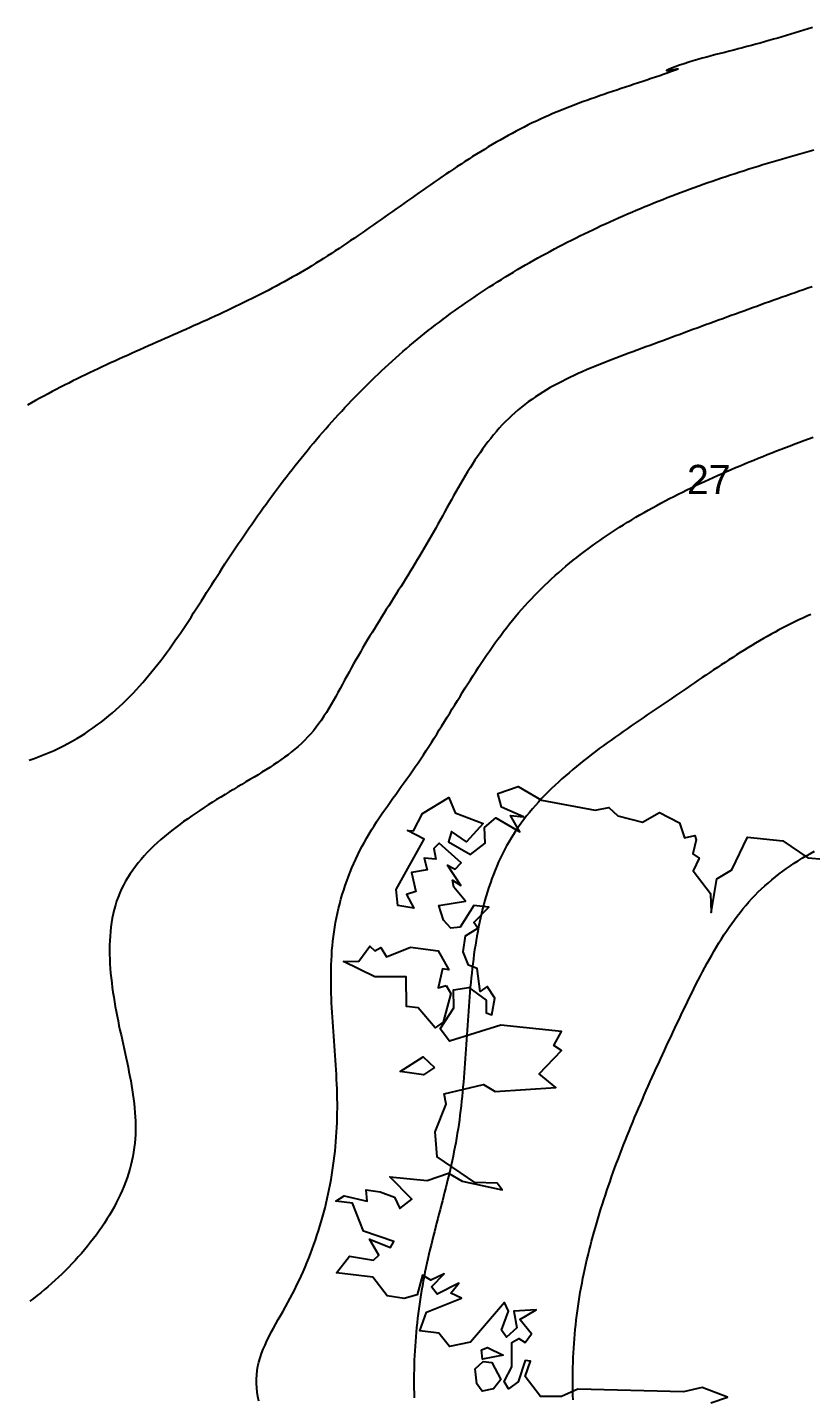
# Model space of a CAD drawing. Header units: metres. Extents: x -206260 to 760000, y -120000 to 1300000.
# Drawn here: x -206260 to -45639, y 396300 to 677295 of the extents above; entities that cross this region are included whole.
import ezdxf
from ezdxf.enums import TextEntityAlignment as Align

# ---------------------------------------------------------------- set-up
doc = ezdxf.new("R2010")
doc.units = ezdxf.units.M
for name, color, linetype in [('COASTLINE', 9, 'Continuous'), ('ISO_HALF', 8, 'Continuous'), ('ISO_LABELS', 7, 'Continuous'), ('ISO_WHOLE', 7, 'Continuous')]:
    doc.layers.add(name, color=color, linetype=linetype)

msp = doc.modelspace()

# ---------------------------------------------------------------- linework, layer by layer
at = {"layer": 'COASTLINE'}
msp.add_lwpolyline([(-66100, 395200), (-62700, 396400), (-67900, 398400), (-71700, 397500), (-93400, 398000), (-96700, 396500), (-101000, 396500), (-104200, 400600), (-103100, 403800), (-104200, 403900), (-105600, 399500), (-107600, 398100), (-108500, 399600), (-106900, 402600), (-106900, 407600), (-105500, 408400), (-104200, 407600), (-102900, 409400), (-105300, 412300), (-101900, 414300), (-106500, 414000), (-105900, 410600), (-108000, 408700), (-109000, 410100), (-107600, 414000), (-108400, 415800), (-115400, 407700), (-119700, 406800), (-121900, 409500), (-125800, 410000), (-124400, 413800), (-117200, 416700), (-119400, 417700), (-117800, 419800), (-122200, 417500), (-123400, 419000), (-120800, 421700), (-123500, 420400), (-125200, 421400), (-126300, 417400), (-129000, 416600), (-132500, 417200), (-135400, 421000), (-142900, 421900), (-140200, 425300), (-135300, 424500), (-134200, 425500), (-136100, 428800), (-131800, 427100), (-131100, 428300), (-137300, 430400), (-139600, 436200), (-143000, 436600), (-141300, 437700), (-136600, 436600), (-136800, 438900), (-133900, 438500), (-131000, 437400), (-129900, 435100), (-127400, 437000), (-131900, 441600), (-124300, 440800), (-119900, 442300), (-117100, 440700), (-108900, 438900), (-109900, 440300), (-114500, 440400), (-122200, 445700), (-122600, 450800), (-120400, 456500), (-120800, 458600), (-112700, 460500), (-110300, 459100), (-97900, 459900), (-101300, 462700), (-96700, 467500), (-98300, 468500), (-96700, 471400), (-109200, 472700), (-119700, 469400), (-121600, 471900), (-118800, 476200), (-118900, 479900), (-115700, 480400), (-112200, 477800), (-112200, 475200), (-111000, 474800), (-110400, 478200), (-112000, 480600), (-113400, 479600), (-114000, 484300), (-115800, 485000), (-116900, 487700), (-116400, 491000), (-113900, 492600), (-114700, 493700), (-111600, 496900), (-114700, 497200), (-117500, 492800), (-119400, 492600), (-120900, 494200), (-121900, 497200), (-116400, 498100), (-118800, 501000), (-119100, 502400), (-117400, 501300), (-120100, 505500), (-118500, 504700), (-117300, 506000), (-121800, 510000), (-122900, 508900), (-122500, 506700), (-124900, 506900), (-124300, 504500), (-127500, 504000), (-126600, 500100), (-128500, 499500), (-127000, 496700), (-130300, 497200), (-130600, 500500), (-124900, 510800), (-128300, 512600), (-127100, 512500), (-125200, 516100), (-119800, 519400), (-118500, 516200), (-112800, 514000), (-116200, 510300), (-119300, 512400), (-119900, 510300), (-115400, 507700), (-112400, 510000), (-112500, 513200), (-110200, 515200), (-105300, 512300), (-107200, 515700), (-104500, 515400), (-109000, 517400), (-109800, 520200), (-105600, 521600), (-100800, 518800), (-89800, 516800), (-87000, 517300), (-85200, 515600), (-80100, 514300), (-76600, 516300), (-72500, 514200), (-71500, 511100), (-69400, 511600), (-69100, 510700), (-69800, 507800), (-68500, 506900), (-69700, 504300), (-66200, 499700), (-66000, 495800), (-64900, 502700), (-61800, 504500), (-58600, 511200), (-51300, 510500), (-46200, 507000), (-43000, 506700)], dxfattribs=at)
for points in [[(-120400, 480800), (-119400, 479200), (-121000, 473300), (-122600, 472100), (-126100, 476200), (-128500, 476500), (-128600, 482600), (-135000, 482600), (-141400, 485700), (-138300, 485800), (-136000, 488900), (-135000, 487900), (-133800, 488600), (-132600, 486700), (-127700, 488700), (-122000, 487900), (-119800, 484000), (-121100, 484200), (-122000, 480300), (-120400, 480800)], [(-122800, 464000), (-125000, 462500), (-129800, 463200), (-125100, 466200), (-122800, 464000)], [(-113100, 406100), (-111900, 406600), (-108700, 405000), (-112900, 404200), (-113100, 406100)], [(-110700, 398100), (-113000, 397600), (-114100, 399100), (-114400, 402200), (-112800, 403700), (-111000, 403500), (-109200, 400000), (-110700, 398100)]]:
    msp.add_lwpolyline(points, close=True, dxfattribs=at)
at = {"layer": 'ISO_HALF'}
for points in [[(-45249.1, 677295.1), (-46137.2, 677018), (-47025.9, 676741.8), (-47915.3, 676466.9), (-48805.6, 676193.5), (-49696.9, 675921.7), (-50589.2, 675651.9), (-51482.7, 675384.2), (-52377.4, 675118.8), (-53273.4, 674856.1), (-54171, 674596.1), (-55070, 674339.1), (-55970.8, 674085.3), (-56873.3, 673835), (-57777.6, 673588.4), (-58683.9, 673345.6), (-59592.3, 673107), (-60502.8, 672872.2), (-61415.3, 672640), (-62329.7, 672408.8), (-63246.1, 672177.3), (-64164.3, 671944.2), (-65084.1, 671707.8), (-66005.7, 671467), (-66928.8, 671220.1), (-67853.4, 670965.8), (-68779.4, 670702.8), (-69706.8, 670429.5), (-70635.4, 670144.5), (-71565.2, 669846.5), (-72495.1, 669534.4), (-73390.9, 669219.5), (-74178.6, 668928.2), (-74781.6, 668687.7), (-75125.4, 668524.5), (-75193.4, 668446.1), (-75041.3, 668435.6), (-74729.4, 668474.9), (-74318.2, 668545.8), (-73867.9, 668629.9), (-73439, 668709.2), (-73091.6, 668765.2), (-72886.2, 668780), (-72882.9, 668735.1), (-73112.8, 668621.4), (-73545.6, 668448.2), (-74143.4, 668226.9), (-74868.3, 667969.3), (-75682.1, 667687.1), (-76547, 667391.8), (-77427.1, 667094.4), (-78308.4, 666798.9), (-79190.6, 666504.9), (-80073.6, 666212.1), (-80957.1, 665920.1), (-81841.1, 665628.4), (-82725.2, 665336.6), (-83609.4, 665044.4), (-84493.4, 664751.3), (-85377.1, 664457), (-86260.3, 664161.1), (-87142.8, 663863.1), (-88024.4, 663562.6), (-88905, 663259.3), (-89784.4, 662952.8), (-90662.4, 662642.6), (-91538.8, 662328.4), (-92413.5, 662009.7), (-93286.2, 661686.2), (-94156.8, 661357.5), (-95025.1, 661023.2), (-95891, 660682.8), (-96754.2, 660335.9), (-97614.5, 659982.3), (-98471.9, 659621.4), (-99326.1, 659252.9), (-100176.9, 658876.3), (-101024.2, 658491.3), (-101867.9, 658097.7), (-102707.9, 657695.4), (-103544.4, 657284.9), (-104377.5, 656866.2), (-105207.3, 656439.7), (-106033.9, 656005.6), (-106857.4, 655564.2), (-107677.9, 655115.6), (-108495.5, 654660.2), (-109310.3, 654198.1), (-110122.4, 653729.6), (-110931.9, 653255), (-111738.9, 652774.4), (-112543.5, 652288.2), (-113345.8, 651796.5), (-114146, 651299.6), (-114944, 650797.8), (-115740, 650291.3), (-116534.2, 649780.2), (-117326.5, 649265), (-118117.2, 648745.7), (-118906.2, 648222.7), (-119693.8, 647696.2), (-120480, 647166.4), (-121264.9, 646633.6), (-122048.7, 646097.9), (-122831.3, 645559.8), (-123612.9, 645019.3), (-124393.7, 644476.7), (-125173.7, 643932.3), (-125953, 643386.3), (-126731.7, 642839), (-127510, 642290.5), (-128287.9, 641741.2), (-129065.5, 641191.2), (-129842.9, 640640.9), (-130620.2, 640090.4), (-131397.6, 639539.9), (-132175.1, 638989.9), (-132952.8, 638440.4), (-133730.8, 637891.7), (-134509.3, 637344), (-135288.3, 636797.7), (-136067.9, 636252.8), (-136848.3, 635709.8), (-137629.5, 635168.7), (-138411.6, 634629.9), (-139194.7, 634093.7), (-139979, 633560.1), (-140764.6, 633029.5), (-141551.4, 632502.1), (-142339.7, 631978.2), (-143129.6, 631458), (-143921, 630941.7), (-144714.3, 630429.6), (-145509.3, 629921.9), (-146306.3, 629418.8), (-147105.3, 628920.7), (-147906.5, 628427.7), (-148710, 627940), (-149515.7, 627458), (-150323.9, 626981.9), (-151134.6, 626511.6), (-151947.7, 626047), (-152763.1, 625587.9), (-153580.8, 625134.2), (-154400.8, 624685.6), (-155222.9, 624242), (-156047.1, 623803.1), (-156873.3, 623368.9), (-157701.6, 622939.1), (-158531.7, 622513.6), (-159363.8, 622092.1), (-160197.6, 621674.4), (-161033.2, 621260.5), (-161870.5, 620850.1), (-162709.5, 620443), (-163549.9, 620039.1), (-164392, 619638.1), (-165235.4, 619239.9), (-166080.3, 618844.3), (-166926.4, 618451.1), (-167773.9, 618060.2), (-168622.5, 617671.3), (-169472.4, 617284.3), (-170323.3, 616898.9), (-171175.2, 616515.1), (-172028.1, 616132.6), (-172882, 615751.2), (-173736.7, 615370.8), (-174592.2, 614991.2), (-175448.4, 614612.1), (-176305.3, 614233.5), (-177162.8, 613855.1), (-178020.9, 613476.7), (-178879.5, 613098.2), (-179738.5, 612719.4), (-180597.9, 612340.1), (-181457.6, 611960.1), (-182317.5, 611579.2), (-183177.7, 611197.3), (-184038, 610814.2), (-184898.4, 610429.6), (-185758.8, 610043.5), (-186619.2, 609655.5), (-187479.4, 609265.6), (-188339.6, 608873.6), (-189199.5, 608479.2), (-190059.1, 608082.3), (-190918.4, 607682.8), (-191777.3, 607280.3), (-192635.7, 606874.8), (-193493.6, 606466.1), (-194351, 606054), (-195207.7, 605638.2), (-196063.7, 605218.7), (-196918.9, 604795.2), (-197773.4, 604367.5), (-198627, 603935.5), (-199479.6, 603499), (-200331.2, 603057.8), (-201181.8, 602611.7), (-202031.3, 602160.6), (-202879.6, 601704.2), (-203726.7, 601242.4), (-204572.5, 600774.9), (-205417, 600301.7), (-206260, 599822.5)], [(-45341.5, 624109.1), (-46214.9, 623803.9), (-47088.1, 623498), (-47961.3, 623191.2), (-48834.3, 622883.5), (-49707.1, 622575.1), (-50579.9, 622266), (-51452.6, 621956), (-52325.3, 621645.4), (-53197.8, 621334), (-54070.4, 621021.9), (-54942.9, 620709.2), (-55815.4, 620395.8), (-56688, 620081.7), (-57560.5, 619767.1), (-58433.2, 619451.8), (-59305.8, 619136), (-60178.6, 618819.6), (-61051.4, 618502.7), (-61924.4, 618185.3), (-62797.4, 617867.4), (-63670.6, 617548.9), (-64544, 617230.1), (-65417.5, 616910.7), (-66291.2, 616591), (-67165.1, 616270.9), (-68039.2, 615950.3), (-68913.6, 615629.4), (-69788.2, 615308.2), (-70663.1, 614986.7), (-71538.2, 614664.8), (-72413.7, 614342.6), (-73289.4, 614020.2), (-74165.5, 613697.6), (-75041.9, 613374.7), (-75918.7, 613051.6), (-76795.8, 612728.3), (-77673.4, 612404.8), (-78551.3, 612081.2), (-79429.7, 611757.5), (-80308.5, 611433.6), (-81187.7, 611109.7), (-82067.2, 610785.5), (-82946.6, 610460.4), (-83825.4, 610134.1), (-84703.1, 609805.8), (-85579.2, 609475.1), (-86453.4, 609141.5), (-87325.1, 608804.3), (-88193.9, 608463.1), (-89059.4, 608117.4), (-89921, 607766.5), (-90778.3, 607409.9), (-91630.9, 607047.2), (-92478.3, 606677.7), (-93320, 606301), (-94155.7, 605916.4), (-94984.7, 605523.4), (-95806.7, 605121.6), (-96621.2, 604710.3), (-97427.7, 604289.1), (-98225.9, 603857.3), (-99015.1, 603414.5), (-99795.1, 602960.1), (-100565.2, 602493.6), (-101325.1, 602014.4), (-102074.3, 601521.9), (-102812.3, 601015.8), (-103538.7, 600495.3), (-104253, 599960), (-104954.7, 599409.3), (-105643.5, 598842.7), (-106318.8, 598259.7), (-106980.2, 597659.6), (-107627.4, 597042.3), (-108260.8, 596408.2), (-108880.9, 595758), (-109488.2, 595092.3), (-110083.4, 594411.9), (-110666.8, 593717.3), (-111239.1, 593009.4), (-111800.7, 592288.7), (-112352.2, 591556), (-112894.2, 590811.9), (-113427, 590057), (-113951.3, 589292.2), (-114467.6, 588518), (-114976.5, 587735), (-115478.3, 586944.1), (-115973.8, 586145.9), (-116463.3, 585341), (-116947.4, 584530.1), (-117426.7, 583713.9), (-117901.7, 582893.1), (-118372.9, 582068.3), (-118840.8, 581240.3), (-119305.9, 580409.6), (-119768.8, 579577.1), (-120230.1, 578743.2), (-120690.1, 577908.8), (-121149.5, 577074.5), (-121608.8, 576241), (-122068.5, 575409), (-122529.2, 574579), (-122991.3, 573751.9), (-123455.4, 572928.3), (-123922, 572108.8), (-124391.6, 571294), (-124864.1, 570483.9), (-125339.4, 569678), (-125817.1, 568876.2), (-126297.2, 568078.1), (-126779.4, 567283.3), (-127263.5, 566491.6), (-127749.2, 565702.6), (-128236.5, 564915.9), (-128725.1, 564131.4), (-129214.7, 563348.6), (-129705.2, 562567.2), (-130196.4, 561787), (-130688.1, 561007.5), (-131180, 560228.6), (-131672, 559449.7), (-132163.8, 558670.7), (-132655.2, 557891.3), (-133146.1, 557111), (-133636.2, 556329.6), (-134125.4, 555546.7), (-134613.4, 554762.1), (-135099.9, 553975.4), (-135584.9, 553186.2), (-136068.1, 552394.4), (-136549.3, 551599.4), (-137028.3, 550801.2), (-137504.9, 549999.2), (-137978.8, 549193.2), (-138449.9, 548382.9), (-138918, 547567.9), (-139382.9, 546747.9), (-139844.3, 545922.7), (-140302.1, 545091.8), (-140756.7, 544255.9), (-141209.5, 543416.7), (-141662.1, 542576.2), (-142115.9, 541736.1), (-142572.3, 540898.4), (-143032.9, 540065), (-143499.2, 539237.7), (-143972.6, 538418.4), (-144454.6, 537609), (-144946.8, 536811.4), (-145450.5, 536027.4), (-145967.3, 535259), (-146498.6, 534508), (-147046, 533776.4), (-147611, 533065.9), (-148194.9, 532378.4), (-148798.6, 531714.8), (-149421.6, 531073.7), (-150063.2, 530453.4), (-150722.7, 529852.3), (-151399.3, 529268.8), (-152092.5, 528701.3), (-152801.5, 528148.2), (-153525.7, 527607.8), (-154264.3, 527078.6), (-155016.6, 526558.9), (-155782.1, 526047.1), (-156559.9, 525541.5), (-157349.5, 525040.7), (-158150, 524542.9), (-158960.9, 524046.5), (-159781.4, 523550), (-160610.9, 523051.7), (-161448.6, 522550.2), (-162293.3, 522045.1), (-163143.9, 521536.2), (-163999.3, 521023.1), (-164858.2, 520505.5), (-165719.6, 519983.1), (-166582.3, 519455.6), (-167445.2, 518922.7), (-168306.9, 518384.2), (-169166.6, 517839.7), (-170022.8, 517288.9), (-170874.6, 516731.6), (-171720.7, 516167.3), (-172560, 515596), (-173391.4, 515017.1), (-174213.6, 514430.5), (-175025.6, 513835.8), (-175826.1, 513232.8), (-176614, 512621.1), (-177388.2, 512000.5), (-178147.5, 511370.6), (-178890.7, 510731.1), (-179616.7, 510081.8), (-180324.3, 509422.4), (-181012.4, 508752.5), (-181679.8, 508071.9), (-182325.4, 507380.2), (-182948, 506677.2), (-183546.4, 505962.5), (-184119.6, 505235.9), (-184666.2, 504497.1), (-185185.3, 503745.8), (-185675.6, 502981.6), (-186135.9, 502204.3), (-186565.1, 501413.5), (-186962.1, 500609.1), (-187325.9, 499790.7), (-187656.9, 498958.7), (-187955.9, 498113.7), (-188224, 497256.4), (-188462.2, 496387.3), (-188671.3, 495507), (-188852.3, 494616.2), (-189006.3, 493715.4), (-189134.1, 492805.3), (-189236.7, 491886.5), (-189315.1, 490959.6), (-189370.2, 490025.2), (-189403, 489083.9), (-189414.5, 488136.2), (-189405.6, 487182.9), (-189377.2, 486224.6), (-189330.3, 485261.7), (-189266, 484295), (-189185, 483325), (-189088.5, 482352.5), (-188977.3, 481377.8), (-188852.5, 480401.8), (-188714.9, 479424.9), (-188565.5, 478447.8), (-188405.3, 477471.1), (-188235.3, 476495.5), (-188056.4, 475521.4), (-187869.5, 474549.6), (-187675.7, 473580.5), (-187476.1, 472614.4), (-187271.8, 471651.3), (-187064.1, 470691.1), (-186854.3, 469733.8), (-186643.5, 468779.3), (-186433, 467827.7), (-186224, 466878.9), (-186017.7, 465932.9), (-185815.3, 464989.7), (-185618, 464049.2), (-185427.1, 463111.3), (-185243.8, 462176.2), (-185069.3, 461243.7), (-184904.8, 460313.8), (-184751.6, 459386.5), (-184610.8, 458461.8), (-184483.7, 457539.6), (-184371.5, 456620), (-184275.4, 455702.8), (-184196.6, 454788), (-184136.4, 453875.7), (-184096, 452965.9), (-184076.5, 452058.3), (-184079.3, 451153.1), (-184105.5, 450250.3), (-184156.4, 449349.7), (-184233.1, 448451.4), (-184336.9, 447555.4), (-184468.9, 446661.5), (-184628.8, 445770.2), (-184816, 444881.6), (-185029.9, 443996), (-185269.8, 443113.8), (-185535.1, 442235.2), (-185825.1, 441360.5), (-186139.2, 440490.1), (-186476.7, 439624.2), (-186837, 438763.1), (-187219.4, 437907.1), (-187623.2, 437056.5), (-188047.9, 436211.7), (-188492.8, 435372.8), (-188957.2, 434540.2), (-189440.5, 433714.3), (-189942, 432895.2), (-190461.1, 432083.3), (-190997.1, 431278.9), (-191549.4, 430482.3), (-192117.3, 429693.7), (-192700.2, 428913.5), (-193297.5, 428142), (-193908.4, 427379.5), (-194532.4, 426626.2), (-195168.7, 425882.4), (-195816.8, 425148.5), (-196475.9, 424424.7), (-197145.6, 423711.4), (-197824.9, 423008.8), (-198513.5, 422317.3), (-199210.5, 421637.1), (-199915.3, 420968.5), (-200627.4, 420311.8), (-201346, 419667.3), (-202070.5, 419035.3), (-202800.2, 418416.2), (-203534.5, 417810.1), (-204272.8, 417217.5), (-205014.3, 416638.5), (-205758.5, 416073.6)], [(-45594.9, 556922.4), (-46427.3, 556550.6), (-47255, 556170.3), (-48078.2, 555781.6), (-48897.3, 555384.8), (-49712.4, 554980.1), (-50523.8, 554567.7), (-51331.6, 554147.7), (-52136.2, 553720.4), (-52937.7, 553286), (-53736.4, 552844.7), (-54532.5, 552396.7), (-55326.2, 551942.1), (-56117.8, 551481.3), (-56907.5, 551014.4), (-57695.5, 550541.6), (-58482, 550063.2), (-59267.3, 549579.2), (-60051.6, 549090), (-60835.1, 548595.7), (-61618.1, 548096.5), (-62400.7, 547592.6), (-63183.3, 547084.4), (-63966, 546571.8), (-64749, 546055.2), (-65532.7, 545534.8), (-66317.2, 545010.7), (-67102.7, 544483.1), (-67889.5, 543952.4), (-68677.8, 543418.6), (-69467.9, 542882), (-70259.9, 542342.7), (-71054.1, 541801.1), (-71850.7, 541257.2), (-72650, 540711.3), (-73452.1, 540163.7), (-74257.3, 539614.4), (-75065.9, 539063.7), (-75878, 538511.8), (-76693.5, 537958.7), (-77511.8, 537404.2), (-78332.4, 536848.1), (-79154.9, 536290.2), (-79978.6, 535730.3), (-80803.1, 535168.2), (-81627.8, 534603.7), (-82452.2, 534036.6), (-83275.8, 533466.7), (-84098.1, 532893.8), (-84918.5, 532317.7), (-85736.6, 531738.2), (-86551.7, 531155.2), (-87363.4, 530568.4), (-88171.2, 529977.6), (-88974.6, 529382.6), (-89772.9, 528783.3), (-90565.8, 528179.4), (-91352.6, 527570.7), (-92132.8, 526957.1), (-92906, 526338.3), (-93671.6, 525714.1), (-94429.1, 525084.4), (-95177.9, 524449), (-95917.6, 523807.5), (-96647.5, 523160), (-97367.3, 522506.1), (-98076.4, 521845.6), (-98774.2, 521178.4), (-99460.2, 520504.3), (-100133.9, 519823), (-100794.8, 519134.4), (-101442.4, 518438.3), (-102076.1, 517734.4), (-102695.4, 517022.6), (-103299.8, 516302.7), (-103888.8, 515574.5), (-104461.9, 514837.7), (-105018.5, 514092.3), (-105558, 513337.9), (-106080.1, 512574.4), (-106584.1, 511801.6), (-107070, 511019.5), (-107537.9, 510228.2), (-107988.3, 509427.9), (-108421.6, 508619), (-108838.2, 507801.6), (-109238.4, 506976), (-109622.6, 506142.3), (-109991.2, 505300.8), (-110344.6, 504451.7), (-110683.1, 503595.3), (-111007.2, 502731.7), (-111317.2, 501861.2), (-111613.6, 500984), (-111896.6, 500100.3), (-112166.6, 499210.4), (-112424.1, 498314.4), (-112669.5, 497412.7), (-112903, 496505.3), (-113125.1, 495592.6), (-113336.2, 494674.8), (-113536.6, 493752), (-113726.8, 492824.5), (-113907.1, 491892.6), (-114077.8, 490956.4), (-114239.4, 490016.2), (-114392.3, 489072.2), (-114536.8, 488124.6), (-114673.3, 487173.6), (-114802.2, 486219.6), (-114923.9, 485262.6), (-115038.7, 484302.9), (-115147.1, 483340.7), (-115249.3, 482376.3), (-115345.9, 481409.9), (-115437.2, 480441.6), (-115523.6, 479471.7), (-115605.6, 478500.3), (-115683.6, 477527.7), (-115758.1, 476553.8), (-115829.6, 475579.1), (-115898.5, 474603.5), (-115965.2, 473627.2), (-116030.2, 472650.5), (-116094, 471673.5), (-116157, 470696.3), (-116219.6, 469719.2), (-116282.4, 468742.3), (-116345.7, 467765.8), (-116410, 466789.8), (-116475.7, 465814.5), (-116543.4, 464840), (-116613.5, 463866.6), (-116686.4, 462894.4), (-116762.5, 461923.6), (-116842.3, 460954.3), (-116926.4, 459986.8), (-117015, 459021.1), (-117108.7, 458057.4), (-117208, 457096), (-117313.2, 456137), (-117424.8, 455180.5), (-117543.4, 454226.7), (-117669.2, 453275.8), (-117802.8, 452327.9), (-117944.7, 451383.3), (-118095.3, 450442.1), (-118254.8, 449504.3), (-118422.8, 448569.9), (-118599, 447638.6), (-118782.6, 446710.2), (-118973.3, 445784.6), (-119170.5, 444861.5), (-119373.8, 443940.7), (-119582.5, 443022), (-119796.2, 442105.3), (-120014.4, 441190.3), (-120236.5, 440276.9), (-120462.1, 439364.8), (-120690.7, 438453.8), (-120921.6, 437543.7), (-121154.5, 436634.3), (-121388.8, 435725.5), (-121624, 434817), (-121859.6, 433908.7), (-122095, 433000.2), (-122329.8, 432091.5), (-122563.4, 431182.3), (-122795.4, 430272.4), (-123025.2, 429361.7), (-123252.3, 428449.9), (-123476.2, 427536.8), (-123696.4, 426622.2), (-123912.4, 425706), (-124123.6, 424787.8), (-124329.6, 423867.6), (-124529.9, 422945.1), (-124723.9, 422020.2), (-124911, 421092.5), (-125090.9, 420162), (-125263.1, 419228.4), (-125427.1, 418291.7), (-125583, 417352.1), (-125730.8, 416409.6), (-125870.5, 415464.6), (-126002.1, 414517.1), (-126125.5, 413567.4), (-126240.8, 412615.6), (-126348, 411661.9), (-126447, 410706.4), (-126537.8, 409749.3), (-126620.5, 408790.9), (-126695, 407831.2), (-126761.3, 406870.5), (-126819.4, 405908.8), (-126869.3, 404946.5), (-126911, 403983.6), (-126944.5, 403020.3), (-126969.8, 402056.8), (-126986.9, 401093.3), (-126995.7, 400130), (-126996.3, 399166.9), (-126988.6, 398204.3), (-126972.7, 397242.4), (-126948.5, 396281.3)]]:
    msp.add_lwpolyline(points, dxfattribs=at)
at = {"layer": 'ISO_WHOLE'}
for points in [[(-205925.3, 526999.4), (-204859, 527366.9), (-203813.5, 527752.3), (-202788.6, 528155.5), (-201783.7, 528575.9), (-200798.5, 529013.2), (-199832.5, 529467.1), (-198885.3, 529937.3), (-197956.5, 530423.4), (-197045.6, 530925), (-196152.3, 531441.7), (-195276.2, 531973.4), (-194416.8, 532519.5), (-193573.7, 533079.7), (-192746.5, 533653.8), (-191934.7, 534241.3), (-191138, 534841.9), (-190355.9, 535455.2), (-189588.1, 536080.9), (-188834.1, 536718.7), (-188093.4, 537368.1), (-187365.7, 538028.9), (-186650.6, 538700.7), (-185947.6, 539383.1), (-185256.3, 540075.8), (-184576.3, 540778.5), (-183907.2, 541490.7), (-183248.6, 542212.2), (-182600, 542942.6), (-181961, 543681.6), (-181331.3, 544428.7), (-180710.3, 545183.7), (-180097.7, 545946.1), (-179493.1, 546715.7), (-178896, 547492.2), (-178306.1, 548275), (-177722.8, 549064), (-177145.9, 549858.7), (-176574.8, 550658.8), (-176009.2, 551463.9), (-175448.6, 552273.7), (-174892.7, 553087.9), (-174340.9, 553906.1), (-173793, 554727.9), (-173248.4, 555553.1), (-172706.8, 556381.1), (-172167.7, 557211.8), (-171630.7, 558044.7), (-171095.4, 558879.6), (-170561.4, 559715.9), (-170028.3, 560553.5), (-169495.7, 561391.9), (-168963, 562230.8), (-168430, 563069.9), (-167896.2, 563908.8), (-167361.2, 564747.1), (-166824.5, 565584.5), (-166285.8, 566420.7), (-165744.7, 567255.3), (-165201.1, 568088.4), (-164655.1, 568919.7), (-164106.6, 569749.3), (-163555.5, 570577), (-163001.9, 571402.9), (-162445.7, 572226.8), (-161886.9, 573048.7), (-161325.4, 573868.6), (-160761.3, 574686.3), (-160194.5, 575501.8), (-159624.9, 576315), (-159052.6, 577125.9), (-158477.5, 577934.4), (-157899.7, 578740.5), (-157318.9, 579544), (-156735.3, 580344.9), (-156148.9, 581143.2), (-155559.5, 581938.8), (-154967.1, 582731.6), (-154371.8, 583521.5), (-153773.4, 584308.6), (-153172.1, 585092.6), (-152567.7, 585873.7), (-151960.2, 586651.6), (-151349.5, 587426.4), (-150735.8, 588197.9), (-150118.9, 588966.2), (-149498.7, 589731.1), (-148875.4, 590492.6), (-148248.8, 591250.6), (-147618.9, 592005), (-146985.7, 592755.9), (-146349.1, 593503), (-145709.2, 594246.5), (-145065.9, 594986.1), (-144419.2, 595721.8), (-143769.1, 596453.6), (-143115.4, 597181.5), (-142458.3, 597905.2), (-141797.6, 598624.9), (-141133.4, 599340.3), (-140465.6, 600051.5), (-139794.2, 600758.4), (-139119.1, 601460.9), (-138440.3, 602159), (-137757.9, 602852.5), (-137071.7, 603541.5), (-136381.8, 604225.8), (-135688.1, 604905.5), (-134990.6, 605580.3), (-134289.3, 606250.4), (-133584, 606915.5), (-132874.9, 607575.7), (-132161.9, 608230.9), (-131444.9, 608881), (-130724, 609526), (-129999.2, 610165.9), (-129270.5, 610800.8), (-128537.9, 611430.6), (-127801.5, 612055.4), (-127061.3, 612675.3), (-126317.4, 613290.1), (-125569.7, 613900.1), (-124818.4, 614505.1), (-124063.3, 615105.3), (-123304.6, 615700.6), (-122542.4, 616291.1), (-121776.5, 616876.7), (-121007.1, 617457.6), (-120234.2, 618033.7), (-119457.8, 618605.1), (-118677.9, 619171.7), (-117894.6, 619733.7), (-117107.9, 620291), (-116317.9, 620843.6), (-115524.5, 621391.7), (-114727.9, 621935.1), (-113927.9, 622474), (-113124.7, 623008.3), (-112318.4, 623538.1), (-111508.8, 624063.5), (-110696.1, 624584.3), (-109880.3, 625100.7), (-109061.4, 625612.7), (-108239.4, 626120.3), (-107414.4, 626623.5), (-106586.4, 627122.3), (-105755.5, 627616.8), (-104921.6, 628107.1), (-104084.8, 628593), (-103245.2, 629074.7), (-102402.7, 629552.2), (-101557.4, 630025.4), (-100709.3, 630494.5), (-99858.5, 630959.5), (-99005, 631420.2), (-98148.7, 631876.9), (-97289.9, 632329.5), (-96428.4, 632778.1), (-95564.3, 633222.6), (-94697.6, 633663.1), (-93828.4, 634099.6), (-92956.7, 634532.2), (-92082.6, 634960.8), (-91205.9, 635385.5), (-90326.9, 635806.3), (-89445.5, 636223.3), (-88561.8, 636636.4), (-87675.7, 637045.7), (-86787.4, 637451.2), (-85896.8, 637852.9), (-85004, 638250.9), (-84108.9, 638645.2), (-83211.8, 639035.7), (-82312.4, 639422.6), (-81411, 639805.9), (-80507.5, 640185.6), (-79602, 640561.6), (-78694.4, 640934.1), (-77784.9, 641303), (-76873.4, 641668.4), (-75960, 642030.3), (-75044.8, 642388.7), (-74127.6, 642743.7), (-73208.7, 643095.2), (-72287.9, 643443.3), (-71365.4, 643788.1), (-70441.1, 644129.5), (-69515.2, 644467.6), (-68587.5, 644802.3), (-67658.3, 645133.8), (-66727.4, 645462), (-65794.9, 645787), (-64860.9, 646108.8), (-63925.4, 646427.4), (-62988.3, 646742.8), (-62049.9, 647055.1), (-61110, 647364.3), (-60168.6, 647670.4), (-59226, 647973.5), (-58282, 648273.4), (-57336.7, 648570.4), (-56390.1, 648864.4), (-55442.3, 649155.4), (-54493.2, 649443.5), (-53543, 649728.7), (-52591.6, 650011), (-51639.2, 650290.4), (-50685.6, 650566.9), (-49730.9, 650840.6), (-48775.3, 651111.6), (-47818.6, 651379.8), (-46861, 651645.2), (-45902.4, 651907.9), (-44943, 652167.9)], [(-158795.4, 395595.1), (-158977.1, 396495.4), (-159119.8, 397393.2), (-159220.3, 398288.3), (-159275.3, 399180.4), (-159281.9, 400069.5), (-159236.7, 400955.4), (-159136.8, 401837.8), (-158982, 402716.9), (-158776.2, 403593.1), (-158523.4, 404466.9), (-158227.8, 405338.7), (-157893.4, 406209), (-157524.3, 407078.3), (-157124.7, 407947), (-156698.6, 408815.6), (-156250.1, 409684.6), (-155783.3, 410554.4), (-155302.3, 411425.5), (-154811.3, 412298.3), (-154314.2, 413173.4), (-153815.3, 414051.1), (-153318.5, 414932), (-152828, 415816.5), (-152347.8, 416705), (-151879.4, 417597.7), (-151423, 418494.6), (-150978.5, 419395.4), (-150545.8, 420300.1), (-150125.1, 421208.7), (-149716.1, 422120.9), (-149319, 423036.8), (-148933.7, 423956.2), (-148560.1, 424879.1), (-148198.3, 425805.2), (-147848.3, 426734.6), (-147509.9, 427667.2), (-147183.2, 428602.8), (-146868.2, 429541.3), (-146564.8, 430482.7), (-146273.1, 431426.9), (-145992.9, 432373.7), (-145724.3, 433323.1), (-145467.3, 434274.9), (-145221.8, 435229.2), (-144987.8, 436185.7), (-144765.3, 437144.4), (-144554.2, 438105.2), (-144354.6, 439068), (-144166.4, 440032.6), (-143989.6, 440999.1), (-143824.2, 441967.3), (-143670.1, 442937.1), (-143527.4, 443908.4), (-143396, 444881.1), (-143275.8, 445855.2), (-143167, 446830.5), (-143069.3, 447806.9), (-142982.9, 448784.3), (-142907.7, 449762.7), (-142843.7, 450742), (-142790.8, 451721.9), (-142749, 452702.6), (-142718.4, 453683.8), (-142698.9, 454665.4), (-142690.4, 455647.4), (-142692.7, 456629.7), (-142705.3, 457612.3), (-142727.2, 458595), (-142757.7, 459577.9), (-142795.9, 460560.9), (-142841.2, 461543.9), (-142892.6, 462527), (-142949.4, 463510.1), (-143010.8, 464493.1), (-143076, 465476), (-143144.1, 466458.8), (-143214.5, 467441.4), (-143286.3, 468423.8), (-143358.8, 469405.9), (-143431, 470387.7), (-143502.2, 471369.1), (-143571.7, 472350.2), (-143638.6, 473330.8), (-143702.1, 474310.9), (-143761.5, 475290.6), (-143815.9, 476269.6), (-143864.6, 477248.1), (-143906.7, 478226), (-143941.4, 479203.1), (-143968.1, 480179.5), (-143985.7, 481155.2), (-143993.7, 482130.1), (-143991.1, 483104.1), (-143977.2, 484077.2), (-143951.2, 485049.4), (-143912.2, 486020.6), (-143859.6, 486990.8), (-143792.4, 487959.9), (-143709.9, 488927.9), (-143611.4, 489894.8), (-143495.9, 490860.5), (-143362.9, 491824.9), (-143212.5, 492787.6), (-143044.7, 493748.2), (-142859.7, 494706.4), (-142657.4, 495661.6), (-142438, 496613.4), (-142201.6, 497561.6), (-141948.2, 498505.6), (-141678.1, 499445.1), (-141391.1, 500379.6), (-141087.5, 501308.7), (-140767.4, 502232.1), (-140430.7, 503149.3), (-140077.7, 504060), (-139708.4, 504963.6), (-139322.9, 505859.8), (-138921.2, 506748.2), (-138503.5, 507628.4), (-138069.9, 508500), (-137620.5, 509362.6), (-137155.5, 510216), (-136676.1, 511061), (-136183.1, 511898.3), (-135677.7, 512728.7), (-135160.8, 513552.8), (-134633.4, 514371.4), (-134096.5, 515185.2), (-133551.2, 515995), (-132998.5, 516801.5), (-132439.3, 517605.4), (-131874.7, 518407.4), (-131305.8, 519208.3), (-130733.4, 520008.8), (-130158.7, 520809.7), (-129582.6, 521611.7), (-129006.2, 522415.5), (-128430.4, 523221.8), (-127856.3, 524031.3), (-127284.9, 524844.9), (-126717.2, 525663.3), (-126154.2, 526487), (-125595.7, 527316), (-125041.6, 528149.9), (-124491.4, 528988.3), (-123944.7, 529830.8), (-123401.3, 530676.9), (-122860.7, 531526.3), (-122322.5, 532378.6), (-121786.4, 533233.3), (-121252.1, 534090.1), (-120719.2, 534948.4), (-120187.3, 535808), (-119656, 536668.4), (-119125, 537529.1), (-118593.9, 538389.8), (-118062.3, 539250.1), (-117529.9, 540109.6), (-116996.4, 540967.8), (-116461.3, 541824.3), (-115924.3, 542678.8), (-115385, 543530.8), (-114843.1, 544379.9), (-114298.1, 545225.7), (-113749.8, 546067.8), (-113197.8, 546905.7), (-112641.7, 547739.1), (-112081.1, 548567.6), (-111515.6, 549390.7), (-110945, 550208), (-110368.8, 551019.2), (-109786.7, 551823.8), (-109198.3, 552621.4), (-108603.2, 553411.6), (-108001.1, 554193.9), (-107391.7, 554968.1), (-106774.5, 555733.6), (-106149.1, 556490), (-105515.4, 557237.2), (-104873.5, 557975), (-104223.4, 558703.8), (-103565.2, 559423.5), (-102899.1, 560134.2), (-102225.1, 560836.1), (-101543.4, 561529.3), (-100854.2, 562213.9), (-100157.4, 562889.9), (-99453.3, 563557.5), (-98741.8, 564216.9), (-98023.3, 564868), (-97297.6, 565511.1), (-96565.1, 566146.1), (-95825.7, 566773.3), (-95079.6, 567392.7), (-94326.9, 568004.5), (-93567.8, 568608.6), (-92802.2, 569205.4), (-92030.4, 569794.7), (-91252.5, 570376.9), (-90468.5, 570951.8), (-89678.6, 571519.8), (-88882.9, 572080.8), (-88081.5, 572635), (-87274.5, 573182.5), (-86462, 573723.4), (-85644.1, 574257.8), (-84821, 574785.8), (-83992.8, 575307.5), (-83159.5, 575823), (-82321.3, 576332.4), (-81478.4, 576835.8), (-80630.7, 577333.4), (-79778.4, 577825.3), (-78921.7, 578311.4), (-78060.6, 578792), (-77195.3, 579267.2), (-76325.9, 579737), (-75452.4, 580201.6), (-74575, 580661.1), (-73693.9, 581115.6), (-72809, 581565.1), (-71920.6, 582009.8), (-71028.8, 582449.9), (-70133.5, 582885.3), (-69235.1, 583316.2), (-68333.5, 583742.8), (-67428.9, 584165.1), (-66521.4, 584583.2), (-65611.2, 584997.2), (-64698.2, 585407.3), (-63782.8, 585813.5), (-62864.8, 586215.9), (-61944.5, 586614.8), (-61022, 587010), (-60097.4, 587401.9), (-59170.8, 587790.4), (-58242.3, 588175.7), (-57312, 588557.9), (-56380.1, 588937.1), (-55446.6, 589313.4), (-54511.6, 589686.8), (-53575.4, 590057.6), (-52637.9, 590425.8), (-51699.3, 590791.6), (-50759.7, 591154.9), (-49819.3, 591516), (-48878.1, 591874.9), (-47936.2, 592231.8), (-46993.8, 592586.7), (-46050.9, 592939.8), (-45107.8, 593291.1)], [(-94356.8, 395829.9), (-94383.2, 396793.5), (-94402.2, 397756.8), (-94413.8, 398719.7), (-94417.8, 399682.3), (-94413.9, 400644.5), (-94402.1, 401606.3), (-94382.2, 402567.8), (-94354.1, 403528.8), (-94317.5, 404489.6), (-94272.4, 405449.9), (-94218.6, 406409.9), (-94155.9, 407369.5), (-94084.2, 408328.7), (-94003.3, 409287.5), (-93913, 410245.9), (-93813.4, 411203.9), (-93704.5, 412161.6), (-93586.4, 413118.8), (-93459.2, 414075.6), (-93323.2, 415031.9), (-93178.4, 415987.8), (-93025, 416943.2), (-92863.1, 417898.1), (-92692.8, 418852.6), (-92514.2, 419806.6), (-92327.6, 420760), (-92133, 421712.9), (-91930.5, 422665.3), (-91720.4, 423617.1), (-91502.7, 424568.4), (-91277.5, 425519), (-91045.1, 426469.1), (-90805.4, 427418.6), (-90558.8, 428367.5), (-90305.2, 429315.8), (-90044.9, 430263.4), (-89777.9, 431210.4), (-89504.4, 432156.7), (-89224.5, 433102.3), (-88938.4, 434047.3), (-88646.2, 434991.6), (-88348, 435935.1), (-88043.9, 436878), (-87734.2, 437820), (-87418.8, 438761.4), (-87098.1, 439702), (-86772, 440641.8), (-86440.7, 441580.9), (-86104.4, 442519.1), (-85763.2, 443456.6), (-85417.2, 444393.2), (-85066.5, 445329), (-84711.3, 446263.9), (-84351.8, 447198), (-83988, 448131.2), (-83620.1, 449063.6), (-83248.2, 449995), (-82872.4, 450925.6), (-82493, 451855.2), (-82109.9, 452783.9), (-81723.4, 453711.7), (-81333.6, 454638.5), (-80940.6, 455564.3), (-80544.5, 456489.2), (-80145.5, 457413.1), (-79743.7, 458336), (-79339.3, 459257.8), (-78932.4, 460178.7), (-78523, 461098.5), (-78111.4, 462017.2), (-77697.7, 462934.9), (-77282, 463851.5), (-76864.4, 464767.1), (-76445.2, 465681.5), (-76024.3, 466594.8), (-75601.9, 467507), (-75178.3, 468418.1), (-74753.4, 469328), (-74327.5, 470236.7), (-73900.6, 471144.3), (-73473, 472050.7), (-73044.7, 472955.9), (-72615.8, 473859.9), (-72186.6, 474762.7), (-71756.8, 475664), (-71326, 476563.5), (-70893.8, 477460.8), (-70459.7, 478355.4), (-70023.3, 479246.9), (-69584, 480135), (-69141.5, 481019.1), (-68695.3, 481899), (-68244.9, 482774.1), (-67789.8, 483644), (-67329.7, 484508.4), (-66864.1, 485366.8), (-66392.4, 486218.8), (-65914.3, 487064), (-65429.3, 487902), (-64937, 488732.4), (-64436.8, 489554.7), (-63928.4, 490368.5), (-63411.2, 491173.5), (-62884.9, 491969.1), (-62348.9, 492755.1), (-61802.8, 493530.9), (-61246.2, 494296.2), (-60678.6, 495050.5), (-60099.5, 495793.5), (-59508.5, 496524.7), (-58905.2, 497243.7), (-58289, 497950), (-57659.6, 498643.4), (-57016.4, 499323.3), (-56359, 499989.3), (-55687, 500641.1), (-54999.9, 501278.2), (-54297.3, 501900.2), (-53579.5, 502507.6), (-52847.1, 503100.6), (-52100.4, 503679.8), (-51339.9, 504245.7), (-50566.2, 504798.8), (-49779.8, 505339.4), (-48981.1, 505868.1), (-48170.6, 506385.3), (-47348.8, 506891.6), (-46516.2, 507387.3), (-45673.3, 507873), (-44820.6, 508349.2)]]:
    msp.add_lwpolyline(points, dxfattribs=at)

# ---------------------------------------------------------------- texts
at = {"layer": 'ISO_LABELS'}
msp.add_text('27', height=6000, dxfattribs=at).set_placement((-66521.4, 584583.2), align=Align.MIDDLE_CENTER)

doc.saveas('drawing.dxf')
